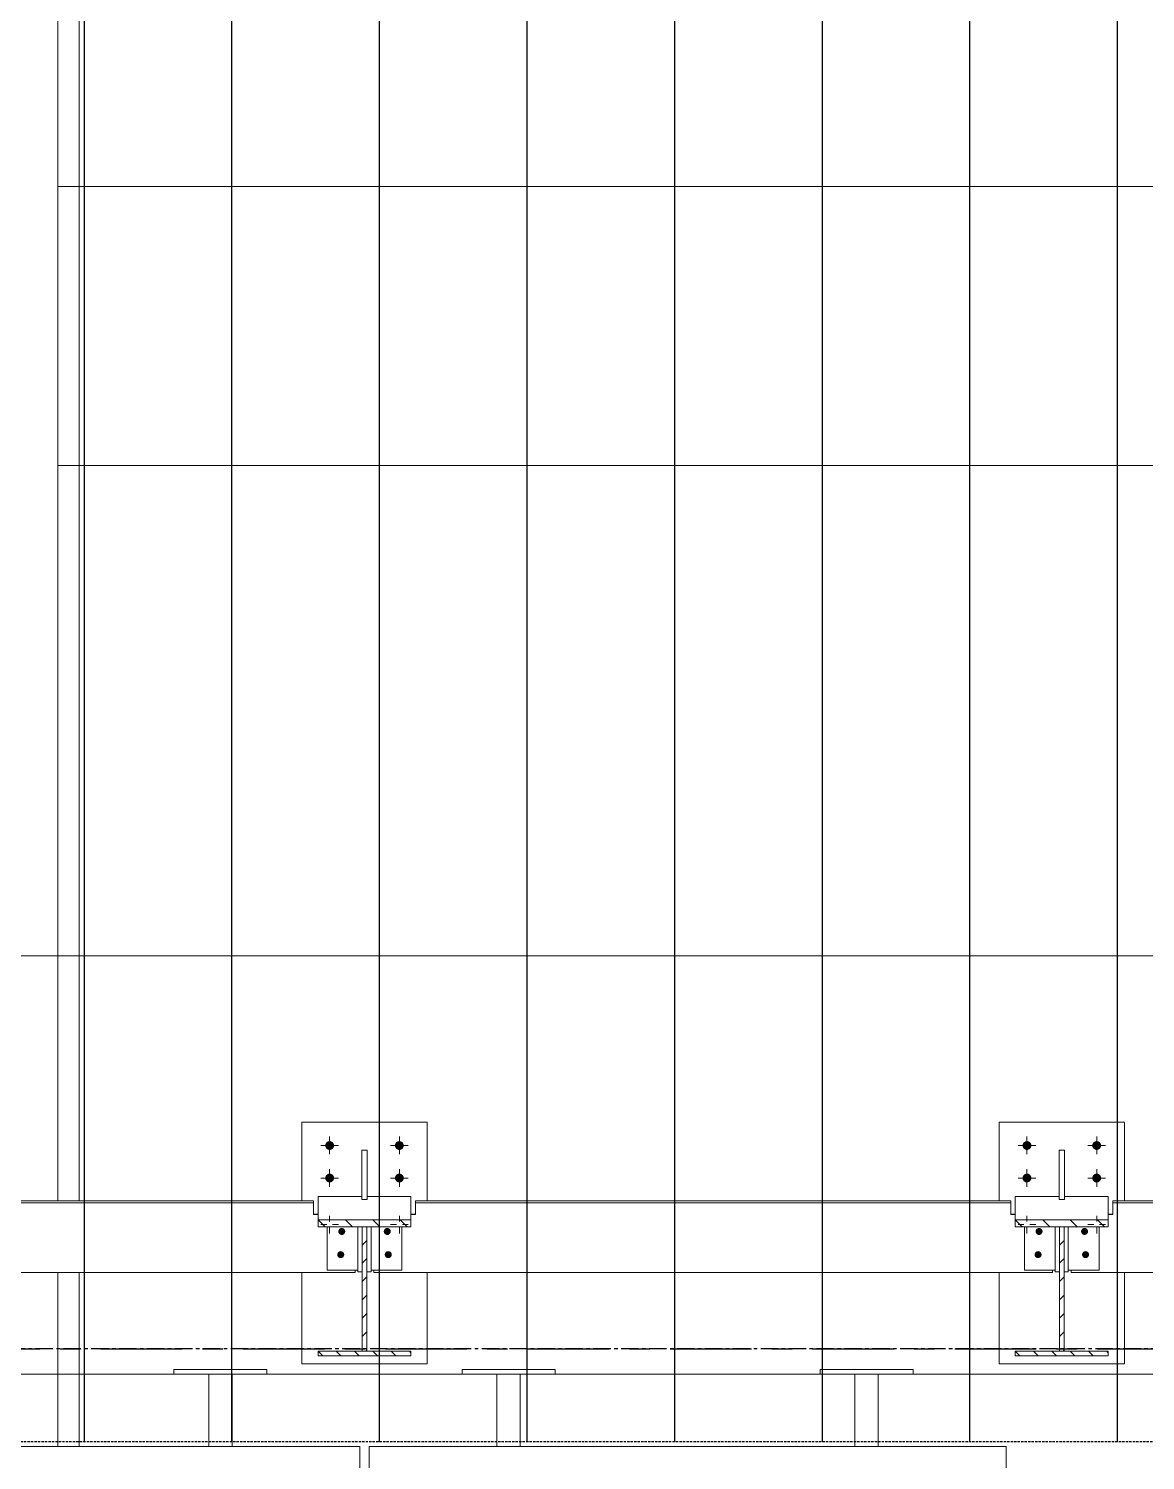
# Model space of a CAD drawing. Header units: millimetres. Extents: x -153298 to 620751, y -313239 to 250031.
# Drawn here: x 39885 to 42288, y 22086 to 25166 of the extents above; entities that cross this region are included whole.
import ezdxf

# ---------------------------------------------------------------- set-up
doc = ezdxf.new("R2010")
doc.units = ezdxf.units.MM
for name, pattern in [('CENTER', [2, 1.25, -0.25, 0.25, -0.25]), ('HIDDEN', [0.375, 0.25, -0.125]), ('TA_GL_000.70000', [1.925, 0.7, -0.175, 0.175, -0.175, 0.7]), ('XKITLINE00', [0])]:
    doc.linetypes.add(name, pattern=pattern)
for name, color, linetype in [('000 - 0_SYM_DWG_GRIDLINE_MAIN_COLOR_251', 251, 'Continuous'), ('000 - GRID', 251, 'CENTER'), ('HATCH', 7, 'Continuous')]:
    doc.layers.add(name, color=color, linetype=linetype)
doc.layers.add('Bolt', color=1, linetype='Continuous', lineweight=0)
doc.layers.add('Part', color=2, linetype='Continuous', lineweight=0)
doc.styles.add('TA', font='', dxfattribs={"height": 4.5})
doc.styles.get('TA').set_extended_font_data('Cordia New')

# ---------------------------------------------------------------- blocks, each defined once
blk = doc.blocks.new('*A180179')
at = {"layer": 'Part', "linetype": 'XKITLINE00', "lineweight": 0}
for p, q in [((387.378077, -21.078283), (387.257912, -20.958118)), ((387.850187, -21.078283), (387.730023, -20.958118)), ((388.322298, -21.078283), (388.202133, -20.958118)), ((388.794408, -21.078283), (388.674244, -20.958118))]:
    blk.add_line(p, q, dxfattribs=at)
blk = doc.blocks.new('*A181180')
at = {"layer": 'Part', "linetype": 'XKITLINE00', "lineweight": 0}
for p, q in [((387.337912, -23.297436), (387.257912, -23.217436)), ((387.652221, -23.297436), (387.572221, -23.217436)), ((387.96653, -23.297436), (387.88653, -23.217436)), ((388.280839, -23.297436), (388.200839, -23.217436)), ((388.595148, -23.297436), (388.515148, -23.217436)), ((388.857912, -23.245891), (388.829457, -23.217436))]:
    blk.add_line(p, q, dxfattribs=at)
blk = doc.blocks.new('*A182181')
at = {"layer": 'Part', "linetype": 'XKITLINE00', "lineweight": 0}
for p, q in [((388.017912, -21.392591), (388.097912, -21.312591)), ((388.017912, -21.7069), (388.097912, -21.6269)), ((388.017912, -22.021209), (388.097912, -21.941209)), ((388.017912, -22.335517), (388.097912, -22.255517)), ((388.017912, -22.649826), (388.097912, -22.569826)), ((388.017912, -22.964135), (388.097912, -22.884135)), ((388.07892, -23.217436), (388.097912, -23.198444))]:
    blk.add_line(p, q, dxfattribs=at)
blk = doc.blocks.new('*A183182')
at = {"layer": 'Part', "linetype": 'XKITLINE00', "lineweight": 0}
for p, q in [((375.378077, -21.078283), (375.257912, -20.958118)), ((375.850187, -21.078283), (375.730023, -20.958118)), ((376.322298, -21.078283), (376.202133, -20.958118)), ((376.794408, -21.078283), (376.674244, -20.958118))]:
    blk.add_line(p, q, dxfattribs=at)
blk = doc.blocks.new('*A184183')
at = {"layer": 'Part', "linetype": 'XKITLINE00', "lineweight": 0}
for p, q in [((375.337912, -23.297436), (375.257912, -23.217436)), ((375.652221, -23.297436), (375.572221, -23.217436)), ((375.96653, -23.297436), (375.88653, -23.217436)), ((376.280839, -23.297436), (376.200839, -23.217436)), ((376.595148, -23.297436), (376.515148, -23.217436)), ((376.857912, -23.245891), (376.829457, -23.217436))]:
    blk.add_line(p, q, dxfattribs=at)
blk = doc.blocks.new('*A185184')
at = {"layer": 'Part', "linetype": 'XKITLINE00', "lineweight": 0}
for p, q in [((376.017912, -21.392591), (376.097912, -21.312591)), ((376.017912, -21.7069), (376.097912, -21.6269)), ((376.017912, -22.021209), (376.097912, -21.941209)), ((376.017912, -22.335517), (376.097912, -22.255517)), ((376.017912, -22.649826), (376.097912, -22.569826)), ((376.017912, -22.964135), (376.097912, -22.884135)), ((376.07892, -23.217436), (376.097912, -23.198444))]:
    blk.add_line(p, q, dxfattribs=at)
blk = doc.blocks.new('*A13121272')
at = {"layer": 'Part', "linetype": 'XKITLINE00', "lineweight": 0}
for p, q in [((370.777888, -3.177455), (370.777888, -7.977455)), ((370.777888, -3.177455), (516.657888, -3.177455)), ((370.777888, -7.977455), (516.657888, -7.977455))]:
    blk.add_line(p, q, dxfattribs=at)
blk = doc.blocks.new('*A13131273')
at = {"layer": 'Part', "linetype": 'XKITLINE00', "lineweight": 0}
for p, q in [((301.057888, -16.417455), (516.657888, -16.417455)), ((365.377912, -23.617455), (373.377912, -23.617455)), ((373.777912, -23.617455), (378.337912, -23.617455)), ((378.737912, -23.617455), (384.497912, -23.617455)), ((384.897912, -23.617455), (516.657888, -23.617455))]:
    blk.add_line(p, q, dxfattribs=at)
blk = doc.blocks.new('*A13381298')
at = {"layer": 'Part', "linetype": 'XKITLINE00', "lineweight": 0}
for p, q in [((399.177912, -20.634477), (388.937912, -20.634477)), ((388.937912, -20.634477), (388.937912, -20.865605)), ((388.937912, -20.665879), (399.177912, -20.665879)), ((399.177912, -20.634477), (399.177912, -20.865605)), ((388.857912, -20.862883), (388.937912, -20.862883)), ((388.857912, -20.865605), (388.937912, -20.865605)), ((399.177912, -20.862883), (399.257912, -20.862883)), ((399.177912, -20.865605), (399.257912, -20.865605)), ((388.217883, -21.864234), (388.217883, -21.828163)), ((388.217883, -21.864234), (399.897912, -21.864234)), ((399.897912, -21.864234), (399.897912, -21.828163))]:
    blk.add_line(p, q, dxfattribs=at)
blk = doc.blocks.new('*A13431303')
at = {"layer": 'Part', "linetype": 'XKITLINE00', "lineweight": 0}
for p, q in [((371.147884, -20.634477), (371.147884, 11.982545)), ((371.147884, -24.857455), (371.147884, -21.864234))]:
    blk.add_line(p, q, dxfattribs=at)
blk = doc.blocks.new('*A13501309')
at = {"layer": 'Part', "linetype": 'XKITLINE00', "lineweight": 0}
for p, q in [((370.777888, -20.634477), (370.777888, 40.022545)), ((370.777888, -24.857455), (370.777888, -21.864234))]:
    blk.add_line(p, q, dxfattribs=at)
blk = doc.blocks.new('*A13691328')
at = {"layer": 'Part', "linetype": 'XKITLINE00', "lineweight": 0}
for p, q in [((375.177912, -20.634477), (366.129912, -20.634477)), ((366.129912, -20.634477), (366.129912, -20.865605)), ((366.129912, -20.665879), (375.177912, -20.665879)), ((375.177912, -20.634477), (375.177912, -20.865605)), ((366.049912, -20.862883), (366.129912, -20.862883)), ((366.049912, -20.865605), (366.129912, -20.865605)), ((375.177912, -20.862883), (375.257912, -20.862883)), ((375.177912, -20.865605), (375.257912, -20.865605)), ((365.409883, -21.864234), (365.409883, -21.828163)), ((365.409883, -21.864234), (375.897912, -21.864234)), ((375.897912, -21.864234), (375.897912, -21.828163))]:
    blk.add_line(p, q, dxfattribs=at)
blk = doc.blocks.new('*A13821341')
at = {"layer": 'Part', "linetype": 'XKITLINE00', "lineweight": 0}
for p, q in [((373.777912, -23.617455), (373.377912, -23.617455)), ((373.377912, -23.617455), (373.377912, -24.857455)), ((373.777912, -24.857455), (373.777912, -23.617455))]:
    blk.add_line(p, q, dxfattribs=at)
blk = doc.blocks.new('*A13831342')
at = {"layer": 'Part', "linetype": 'XKITLINE00', "lineweight": 0}
for p, q in [((372.777912, -23.617455), (372.777912, -23.537455)), ((372.777912, -23.537455), (374.377912, -23.537455)), ((372.777912, -23.617455), (373.377912, -23.617455)), ((373.777912, -23.617455), (374.377912, -23.617455)), ((374.377912, -23.617455), (374.377912, -23.537455))]:
    blk.add_line(p, q, dxfattribs=at)
blk = doc.blocks.new('*A13891348')
at = {"layer": 'Part', "linetype": 'XKITLINE00', "lineweight": 0}
for p, q in [((387.177912, -20.634477), (376.937912, -20.634477)), ((376.937912, -20.634477), (376.937912, -20.865605)), ((376.937912, -20.665879), (387.177912, -20.665879)), ((387.177912, -20.634477), (387.177912, -20.865605)), ((376.857912, -20.862883), (376.937912, -20.862883)), ((376.857912, -20.865605), (376.937912, -20.865605)), ((387.177912, -20.862883), (387.257912, -20.862883)), ((387.177912, -20.865605), (387.257912, -20.865605)), ((376.217883, -21.864234), (376.217883, -21.828163)), ((376.217883, -21.864234), (387.897912, -21.864234)), ((387.897912, -21.864234), (387.897912, -21.828163))]:
    blk.add_line(p, q, dxfattribs=at)
blk = doc.blocks.new('*A13901349')
at = {"layer": 'Bolt'}
for points in [[(387.382, -19.673), (387.383, -19.665), (387.385, -19.658), (387.388, -19.651), (387.391, -19.644), (387.395, -19.638), (387.399, -19.632), (387.404, -19.626), (387.41, -19.621), (387.416, -19.617), (387.422, -19.613), (387.429, -19.61), (387.436, -19.607), (387.443, -19.606), (387.45, -19.604), (387.458, -19.604), (387.465, -19.604), (387.473, -19.606), (387.48, -19.607), (387.487, -19.61), (387.494, -19.613), (387.5, -19.617), (387.506, -19.621), (387.512, -19.626), (387.517, -19.632), (387.521, -19.638), (387.525, -19.644), (387.528, -19.651), (387.531, -19.658), (387.532, -19.665), (387.534, -19.673), (387.534, -19.68), (387.534, -19.687), (387.532, -19.695), (387.531, -19.702), (387.528, -19.709), (387.525, -19.716), (387.521, -19.722), (387.517, -19.728), (387.512, -19.734), (387.506, -19.739), (387.5, -19.743), (387.494, -19.747), (387.487, -19.75), (387.48, -19.753), (387.473, -19.755), (387.465, -19.756), (387.458, -19.756), (387.45, -19.756), (387.443, -19.755), (387.436, -19.753), (387.429, -19.75), (387.422, -19.747), (387.416, -19.743), (387.41, -19.739), (387.404, -19.734), (387.399, -19.728), (387.395, -19.722), (387.391, -19.716), (387.388, -19.709), (387.385, -19.702), (387.383, -19.695), (387.382, -19.687), (387.382, -19.68)], [(388.582, -19.673), (388.583, -19.665), (388.585, -19.658), (388.588, -19.651), (388.591, -19.644), (388.595, -19.638), (388.599, -19.632), (388.604, -19.626), (388.61, -19.621), (388.616, -19.617), (388.622, -19.613), (388.629, -19.61), (388.636, -19.607), (388.643, -19.606), (388.65, -19.604), (388.658, -19.604), (388.665, -19.604), (388.673, -19.606), (388.68, -19.607), (388.687, -19.61), (388.694, -19.613), (388.7, -19.617), (388.706, -19.621), (388.712, -19.626), (388.717, -19.632), (388.721, -19.638), (388.725, -19.644), (388.728, -19.651), (388.731, -19.658), (388.732, -19.665), (388.734, -19.673), (388.734, -19.68), (388.734, -19.687), (388.732, -19.695), (388.731, -19.702), (388.728, -19.709), (388.725, -19.716), (388.721, -19.722), (388.717, -19.728), (388.712, -19.734), (388.706, -19.739), (388.7, -19.743), (388.694, -19.747), (388.687, -19.75), (388.68, -19.753), (388.673, -19.755), (388.665, -19.756), (388.658, -19.756), (388.65, -19.756), (388.643, -19.755), (388.636, -19.753), (388.629, -19.75), (388.622, -19.747), (388.616, -19.743), (388.61, -19.739), (388.604, -19.734), (388.599, -19.728), (388.595, -19.722), (388.591, -19.716), (388.588, -19.709), (388.585, -19.702), (388.583, -19.695), (388.582, -19.687), (388.582, -19.68)], [(387.382, -20.233), (387.383, -20.225), (387.385, -20.218), (387.388, -20.211), (387.391, -20.204), (387.395, -20.198), (387.399, -20.192), (387.404, -20.186), (387.41, -20.181), (387.416, -20.177), (387.422, -20.173), (387.429, -20.17), (387.436, -20.167), (387.443, -20.166), (387.45, -20.164), (387.458, -20.164), (387.465, -20.164), (387.473, -20.166), (387.48, -20.167), (387.487, -20.17), (387.494, -20.173), (387.5, -20.177), (387.506, -20.181), (387.512, -20.186), (387.517, -20.192), (387.521, -20.198), (387.525, -20.204), (387.528, -20.211), (387.531, -20.218), (387.532, -20.225), (387.534, -20.233), (387.534, -20.24), (387.534, -20.247), (387.532, -20.255), (387.531, -20.262), (387.528, -20.269), (387.525, -20.276), (387.521, -20.282), (387.517, -20.288), (387.512, -20.294), (387.506, -20.299), (387.5, -20.303), (387.494, -20.307), (387.487, -20.31), (387.48, -20.313), (387.473, -20.315), (387.465, -20.316), (387.458, -20.316), (387.45, -20.316), (387.443, -20.315), (387.436, -20.313), (387.429, -20.31), (387.422, -20.307), (387.416, -20.303), (387.41, -20.299), (387.404, -20.294), (387.399, -20.288), (387.395, -20.282), (387.391, -20.276), (387.388, -20.269), (387.385, -20.262), (387.383, -20.255), (387.382, -20.247), (387.382, -20.24)], [(388.582, -20.233), (388.583, -20.225), (388.585, -20.218), (388.588, -20.211), (388.591, -20.204), (388.595, -20.198), (388.599, -20.192), (388.604, -20.186), (388.61, -20.181), (388.616, -20.177), (388.622, -20.173), (388.629, -20.17), (388.636, -20.167), (388.643, -20.166), (388.65, -20.164), (388.658, -20.164), (388.665, -20.164), (388.673, -20.166), (388.68, -20.167), (388.687, -20.17), (388.694, -20.173), (388.7, -20.177), (388.706, -20.181), (388.712, -20.186), (388.717, -20.192), (388.721, -20.198), (388.725, -20.204), (388.728, -20.211), (388.731, -20.218), (388.732, -20.225), (388.734, -20.233), (388.734, -20.24), (388.734, -20.247), (388.732, -20.255), (388.731, -20.262), (388.728, -20.269), (388.725, -20.276), (388.721, -20.282), (388.717, -20.288), (388.712, -20.294), (388.706, -20.299), (388.7, -20.303), (388.694, -20.307), (388.687, -20.31), (388.68, -20.313), (388.673, -20.315), (388.665, -20.316), (388.658, -20.316), (388.65, -20.316), (388.643, -20.315), (388.636, -20.313), (388.629, -20.31), (388.622, -20.307), (388.616, -20.303), (388.61, -20.299), (388.604, -20.294), (388.599, -20.288), (388.595, -20.282), (388.591, -20.276), (388.588, -20.269), (388.585, -20.262), (388.583, -20.255), (388.582, -20.247), (388.582, -20.24)]]:
    blk.add_hatch(color=256, dxfattribs=at).paths.add_polyline_path(points, flags=17)
at = {"layer": 'Bolt', "linetype": 'XKITLINE00', "lineweight": 0}
for p, q in [((387.306, -19.68), (387.61, -19.68)), ((387.458, -19.832), (387.458, -19.528)), ((388.506, -19.68), (388.81, -19.68)), ((388.658, -19.832), (388.658, -19.528)), ((387.458, -20.392), (387.458, -20.088)), ((388.658, -20.392), (388.658, -20.088)), ((387.306, -20.24), (387.61, -20.24)), ((388.506, -20.24), (388.81, -20.24)), ((387.458, -20.888), (387.458, -20.989)), ((388.658, -20.888), (388.658, -20.989)), ((387.306, -21.04), (387.407, -21.04)), ((387.458, -21.192), (387.458, -21.091)), ((387.61, -21.04), (387.509, -21.04)), ((388.506, -21.04), (388.607, -21.04)), ((388.658, -21.192), (388.658, -21.091)), ((388.81, -21.04), (388.709, -21.04))]:
    blk.add_line(p, q, dxfattribs=at)
blk = doc.blocks.new('*A13911350')
at = {"layer": 'Bolt'}
for points in [[(387.672, -21.1), (387.678, -21.1), (387.683, -21.102), (387.689, -21.104), (387.694, -21.106), (387.699, -21.109), (387.704, -21.113), (387.708, -21.117), (387.712, -21.121), (387.716, -21.126), (387.719, -21.131), (387.721, -21.136), (387.723, -21.142), (387.725, -21.147), (387.726, -21.153), (387.726, -21.159), (387.726, -21.165), (387.725, -21.171), (387.723, -21.177), (387.721, -21.182), (387.719, -21.187), (387.716, -21.192), (387.712, -21.197), (387.708, -21.202), (387.704, -21.205), (387.699, -21.209), (387.694, -21.212), (387.689, -21.215), (387.683, -21.216), (387.678, -21.218), (387.672, -21.219), (387.666, -21.219), (387.66, -21.219), (387.654, -21.218), (387.649, -21.216), (387.643, -21.215), (387.638, -21.212), (387.633, -21.209), (387.628, -21.205), (387.624, -21.202), (387.62, -21.197), (387.616, -21.192), (387.613, -21.187), (387.611, -21.182), (387.609, -21.177), (387.607, -21.171), (387.606, -21.165), (387.606, -21.159), (387.606, -21.153), (387.607, -21.147), (387.609, -21.142), (387.611, -21.136), (387.613, -21.131), (387.616, -21.126), (387.62, -21.121), (387.624, -21.117), (387.628, -21.113), (387.633, -21.109), (387.638, -21.106), (387.643, -21.104), (387.649, -21.102), (387.654, -21.1), (387.66, -21.1), (387.666, -21.099)], [(387.655, -21.499), (387.661, -21.5), (387.667, -21.501), (387.672, -21.503), (387.678, -21.505), (387.683, -21.508), (387.687, -21.512), (387.692, -21.516), (387.696, -21.52), (387.699, -21.525), (387.702, -21.53), (387.705, -21.535), (387.707, -21.541), (387.708, -21.547), (387.709, -21.552), (387.709, -21.558), (387.709, -21.564), (387.708, -21.57), (387.707, -21.576), (387.705, -21.581), (387.702, -21.587), (387.699, -21.592), (387.696, -21.596), (387.692, -21.601), (387.687, -21.605), (387.683, -21.608), (387.678, -21.611), (387.672, -21.614), (387.667, -21.616), (387.661, -21.617), (387.655, -21.618), (387.649, -21.618), (387.644, -21.618), (387.638, -21.617), (387.632, -21.616), (387.626, -21.614), (387.621, -21.611), (387.616, -21.608), (387.611, -21.605), (387.607, -21.601), (387.603, -21.596), (387.6, -21.592), (387.596, -21.587), (387.594, -21.581), (387.592, -21.576), (387.591, -21.57), (387.59, -21.564), (387.589, -21.558), (387.59, -21.552), (387.591, -21.547), (387.592, -21.541), (387.594, -21.535), (387.596, -21.53), (387.6, -21.525), (387.603, -21.52), (387.607, -21.516), (387.611, -21.512), (387.616, -21.508), (387.621, -21.505), (387.626, -21.503), (387.632, -21.501), (387.638, -21.5), (387.644, -21.499), (387.649, -21.498)]]:
    blk.add_hatch(color=256, dxfattribs=at).paths.add_polyline_path(points, flags=17)
at = {"layer": 'Bolt', "linetype": 'XKITLINE00', "lineweight": 0}
for p, q in [((387.666, -21.157), (387.666, -21.116)), ((387.649, -21.556), (387.649, -21.515))]:
    blk.add_line(p, q, dxfattribs=at)
blk = doc.blocks.new('*A13921351')
at = {"layer": 'Bolt'}
for points in [[(388.456, -21.1), (388.462, -21.1), (388.467, -21.102), (388.473, -21.104), (388.478, -21.106), (388.483, -21.109), (388.488, -21.113), (388.492, -21.117), (388.496, -21.121), (388.5, -21.126), (388.503, -21.131), (388.505, -21.136), (388.507, -21.142), (388.509, -21.147), (388.51, -21.153), (388.51, -21.159), (388.51, -21.165), (388.509, -21.171), (388.507, -21.177), (388.505, -21.182), (388.503, -21.187), (388.5, -21.192), (388.496, -21.197), (388.492, -21.202), (388.488, -21.205), (388.483, -21.209), (388.478, -21.212), (388.473, -21.215), (388.467, -21.217), (388.462, -21.218), (388.456, -21.219), (388.45, -21.219), (388.444, -21.219), (388.438, -21.218), (388.432, -21.217), (388.427, -21.215), (388.422, -21.212), (388.417, -21.209), (388.412, -21.205), (388.407, -21.202), (388.403, -21.197), (388.4, -21.192), (388.397, -21.187), (388.394, -21.182), (388.392, -21.177), (388.391, -21.171), (388.39, -21.165), (388.39, -21.159), (388.39, -21.153), (388.391, -21.147), (388.392, -21.142), (388.394, -21.136), (388.397, -21.131), (388.4, -21.126), (388.403, -21.121), (388.407, -21.117), (388.412, -21.113), (388.417, -21.109), (388.422, -21.106), (388.427, -21.104), (388.432, -21.102), (388.438, -21.1), (388.444, -21.1), (388.45, -21.099)], [(388.472, -21.499), (388.478, -21.5), (388.484, -21.501), (388.489, -21.503), (388.495, -21.505), (388.5, -21.508), (388.504, -21.512), (388.509, -21.516), (388.513, -21.52), (388.516, -21.525), (388.519, -21.53), (388.522, -21.535), (388.524, -21.541), (388.525, -21.547), (388.526, -21.552), (388.526, -21.558), (388.526, -21.564), (388.525, -21.57), (388.524, -21.576), (388.522, -21.581), (388.519, -21.587), (388.516, -21.592), (388.513, -21.596), (388.509, -21.601), (388.504, -21.605), (388.5, -21.608), (388.495, -21.611), (388.489, -21.614), (388.484, -21.616), (388.478, -21.617), (388.472, -21.618), (388.466, -21.618), (388.461, -21.618), (388.455, -21.617), (388.449, -21.616), (388.443, -21.614), (388.438, -21.611), (388.433, -21.608), (388.428, -21.605), (388.424, -21.601), (388.42, -21.596), (388.417, -21.592), (388.413, -21.587), (388.411, -21.581), (388.409, -21.576), (388.408, -21.57), (388.407, -21.564), (388.406, -21.558), (388.407, -21.552), (388.408, -21.547), (388.409, -21.541), (388.411, -21.535), (388.413, -21.53), (388.417, -21.525), (388.42, -21.52), (388.424, -21.516), (388.428, -21.512), (388.433, -21.508), (388.438, -21.505), (388.443, -21.503), (388.449, -21.501), (388.455, -21.5), (388.461, -21.499), (388.466, -21.498)]]:
    blk.add_hatch(color=256, dxfattribs=at).paths.add_polyline_path(points, flags=17)
at = {"layer": 'Bolt', "linetype": 'XKITLINE00', "lineweight": 0}
for p, q in [((388.45, -21.162), (388.45, -21.143)), ((388.466, -21.562), (388.466, -21.542))]:
    blk.add_line(p, q, dxfattribs=at)
blk = doc.blocks.new('*A13931352')
at = {"layer": 'Part', "linetype": 'XKITLINE00', "lineweight": 0}
for p, q in [((387.417902, -21.078283), (387.417902, -21.828163)), ((387.945902, -21.078283), (387.945902, -21.855796)), ((387.417902, -21.828163), (387.945902, -21.828163)), ((387.945902, -21.855796), (388.017902, -21.855796))]:
    blk.add_line(p, q, dxfattribs=at)
blk = doc.blocks.new('*A13941353')
at = {"layer": 'Part', "linetype": 'XKITLINE00', "lineweight": 0}
for p, q in [((388.169912, -21.855796), (388.169912, -21.078283)), ((388.697912, -21.828163), (388.697912, -21.078283)), ((388.097912, -21.855796), (388.169912, -21.855796)), ((388.169912, -21.828163), (388.697912, -21.828163))]:
    blk.add_line(p, q, dxfattribs=at)
blk = doc.blocks.new('*A13951354')
at = {"layer": 'Part', "linetype": 'XKITLINE00', "lineweight": 0}
for p, q in [((388.105912, -19.760081), (388.009912, -19.760081)), ((388.009912, -20.611492), (388.009912, -19.760081)), ((388.105912, -20.611492), (388.105912, -19.760081)), ((388.105912, -20.611492), (388.009912, -20.611492))]:
    blk.add_line(p, q, dxfattribs=at)
blk = doc.blocks.new('*A13961355')
at = {"layer": 'Part', "linetype": 'XKITLINE00', "lineweight": 0}
for p, q in [((386.97788, -19.280042), (389.13788, -19.280042)), ((386.97788, -20.634477), (386.97788, -19.280042)), ((389.13788, -20.634477), (389.13788, -19.280042)), ((386.97788, -23.440042), (386.97788, -21.864234)), ((389.13788, -23.440042), (389.13788, -21.864234)), ((386.97788, -23.440042), (389.13788, -23.440042))]:
    blk.add_line(p, q, dxfattribs=at)
blk = doc.blocks.new('*A13971356')
at = {"layer": 'Part', "linetype": 'XKITLINE00', "lineweight": 0}
for p, q in [((376.105912, -19.760081), (376.009912, -19.760081)), ((376.009912, -20.611492), (376.009912, -19.760081)), ((376.105912, -20.611492), (376.105912, -19.760081)), ((376.105912, -20.611492), (376.009912, -20.611492))]:
    blk.add_line(p, q, dxfattribs=at)
blk = doc.blocks.new('*A13981357')
at = {"layer": 'Part', "linetype": 'XKITLINE00', "lineweight": 0}
for p, q in [((375.417902, -21.078283), (375.417902, -21.828163)), ((375.945902, -21.078283), (375.945902, -21.855796)), ((375.417902, -21.828163), (375.945902, -21.828163)), ((375.945902, -21.855796), (376.017902, -21.855796))]:
    blk.add_line(p, q, dxfattribs=at)
blk = doc.blocks.new('*A13991358')
at = {"layer": 'Part', "linetype": 'XKITLINE00', "lineweight": 0}
for p, q in [((376.169912, -21.855796), (376.169912, -21.078283)), ((376.697912, -21.828163), (376.697912, -21.078283)), ((376.097912, -21.855796), (376.169912, -21.855796)), ((376.169912, -21.828163), (376.697912, -21.828163))]:
    blk.add_line(p, q, dxfattribs=at)
blk = doc.blocks.new('*A14001359')
at = {"layer": 'Part', "linetype": 'XKITLINE00', "lineweight": 0}
for p, q in [((374.97788, -19.280042), (377.13788, -19.280042)), ((374.97788, -20.634477), (374.97788, -19.280042)), ((377.13788, -20.634477), (377.13788, -19.280042)), ((374.97788, -23.440042), (374.97788, -21.864234)), ((377.13788, -23.440042), (377.13788, -21.864234)), ((374.97788, -23.440042), (377.13788, -23.440042))]:
    blk.add_line(p, q, dxfattribs=at)
blk = doc.blocks.new('*A14011360')
at = {"layer": 'Bolt'}
for points in [[(376.456, -21.1), (376.462, -21.1), (376.467, -21.102), (376.473, -21.104), (376.478, -21.106), (376.483, -21.109), (376.488, -21.113), (376.492, -21.117), (376.496, -21.121), (376.5, -21.126), (376.503, -21.131), (376.505, -21.136), (376.507, -21.142), (376.509, -21.147), (376.51, -21.153), (376.51, -21.159), (376.51, -21.165), (376.509, -21.171), (376.507, -21.177), (376.505, -21.182), (376.503, -21.187), (376.5, -21.192), (376.496, -21.197), (376.492, -21.202), (376.488, -21.205), (376.483, -21.209), (376.478, -21.212), (376.473, -21.215), (376.467, -21.217), (376.462, -21.218), (376.456, -21.219), (376.45, -21.219), (376.444, -21.219), (376.438, -21.218), (376.432, -21.217), (376.427, -21.215), (376.422, -21.212), (376.417, -21.209), (376.412, -21.205), (376.407, -21.202), (376.403, -21.197), (376.4, -21.192), (376.397, -21.187), (376.394, -21.182), (376.392, -21.177), (376.391, -21.171), (376.39, -21.165), (376.39, -21.159), (376.39, -21.153), (376.391, -21.147), (376.392, -21.142), (376.394, -21.136), (376.397, -21.131), (376.4, -21.126), (376.403, -21.121), (376.407, -21.117), (376.412, -21.113), (376.417, -21.109), (376.422, -21.106), (376.427, -21.104), (376.432, -21.102), (376.438, -21.1), (376.444, -21.1), (376.45, -21.099)], [(376.472, -21.499), (376.478, -21.5), (376.484, -21.501), (376.489, -21.503), (376.495, -21.505), (376.5, -21.508), (376.504, -21.512), (376.509, -21.516), (376.513, -21.52), (376.516, -21.525), (376.519, -21.53), (376.522, -21.535), (376.524, -21.541), (376.525, -21.547), (376.526, -21.552), (376.526, -21.558), (376.526, -21.564), (376.525, -21.57), (376.524, -21.576), (376.522, -21.581), (376.519, -21.587), (376.516, -21.592), (376.513, -21.596), (376.509, -21.601), (376.504, -21.605), (376.5, -21.608), (376.495, -21.611), (376.489, -21.614), (376.484, -21.616), (376.478, -21.617), (376.472, -21.618), (376.466, -21.618), (376.461, -21.618), (376.455, -21.617), (376.449, -21.616), (376.443, -21.614), (376.438, -21.611), (376.433, -21.608), (376.428, -21.605), (376.424, -21.601), (376.42, -21.596), (376.417, -21.592), (376.413, -21.587), (376.411, -21.581), (376.409, -21.576), (376.408, -21.57), (376.407, -21.564), (376.406, -21.558), (376.407, -21.552), (376.408, -21.547), (376.409, -21.541), (376.411, -21.535), (376.413, -21.53), (376.417, -21.525), (376.42, -21.52), (376.424, -21.516), (376.428, -21.512), (376.433, -21.508), (376.438, -21.505), (376.443, -21.503), (376.449, -21.501), (376.455, -21.5), (376.461, -21.499), (376.466, -21.498)]]:
    blk.add_hatch(color=256, dxfattribs=at).paths.add_polyline_path(points, flags=17)
at = {"layer": 'Bolt', "linetype": 'XKITLINE00', "lineweight": 0}
for p, q in [((376.45, -21.162), (376.45, -21.143)), ((376.466, -21.562), (376.466, -21.542))]:
    blk.add_line(p, q, dxfattribs=at)
blk = doc.blocks.new('*A14021361')
at = {"layer": 'Bolt'}
for points in [[(387.672, -21.1), (387.678, -21.1), (387.683, -21.102), (387.689, -21.104), (387.694, -21.106), (387.699, -21.109), (387.704, -21.113), (387.708, -21.117), (387.712, -21.121), (387.716, -21.126), (387.719, -21.131), (387.721, -21.136), (387.723, -21.142), (387.725, -21.147), (387.726, -21.153), (387.726, -21.159), (387.726, -21.165), (387.725, -21.171), (387.723, -21.177), (387.721, -21.182), (387.719, -21.187), (387.716, -21.192), (387.712, -21.197), (387.708, -21.202), (387.704, -21.205), (387.699, -21.209), (387.694, -21.212), (387.689, -21.215), (387.683, -21.217), (387.678, -21.218), (387.672, -21.219), (387.666, -21.219), (387.66, -21.219), (387.654, -21.218), (387.649, -21.217), (387.643, -21.215), (387.638, -21.212), (387.633, -21.209), (387.628, -21.205), (387.624, -21.202), (387.62, -21.197), (387.616, -21.192), (387.613, -21.187), (387.611, -21.182), (387.609, -21.177), (387.607, -21.171), (387.606, -21.165), (387.606, -21.159), (387.606, -21.153), (387.607, -21.147), (387.609, -21.142), (387.611, -21.136), (387.613, -21.131), (387.616, -21.126), (387.62, -21.121), (387.624, -21.117), (387.628, -21.113), (387.633, -21.109), (387.638, -21.106), (387.643, -21.104), (387.649, -21.102), (387.654, -21.1), (387.66, -21.1), (387.666, -21.099)], [(387.655, -21.499), (387.661, -21.5), (387.667, -21.501), (387.672, -21.503), (387.678, -21.505), (387.683, -21.508), (387.687, -21.512), (387.692, -21.516), (387.696, -21.52), (387.699, -21.525), (387.702, -21.53), (387.705, -21.535), (387.707, -21.541), (387.708, -21.547), (387.709, -21.552), (387.709, -21.558), (387.709, -21.564), (387.708, -21.57), (387.707, -21.576), (387.705, -21.581), (387.702, -21.587), (387.699, -21.592), (387.696, -21.596), (387.692, -21.601), (387.687, -21.605), (387.683, -21.608), (387.678, -21.611), (387.672, -21.614), (387.667, -21.616), (387.661, -21.617), (387.655, -21.618), (387.649, -21.618), (387.644, -21.618), (387.638, -21.617), (387.632, -21.616), (387.626, -21.614), (387.621, -21.611), (387.616, -21.608), (387.611, -21.605), (387.607, -21.601), (387.603, -21.596), (387.6, -21.592), (387.596, -21.587), (387.594, -21.581), (387.592, -21.576), (387.591, -21.57), (387.59, -21.564), (387.589, -21.558), (387.59, -21.552), (387.591, -21.547), (387.592, -21.541), (387.594, -21.535), (387.596, -21.53), (387.6, -21.525), (387.603, -21.52), (387.607, -21.516), (387.611, -21.512), (387.616, -21.508), (387.621, -21.505), (387.626, -21.503), (387.632, -21.501), (387.638, -21.5), (387.644, -21.499), (387.649, -21.498)]]:
    blk.add_hatch(color=256, dxfattribs=at).paths.add_polyline_path(points, flags=17)
at = {"layer": 'Bolt', "linetype": 'XKITLINE00', "lineweight": 0}
for p, q in [((387.666, -21.162), (387.666, -21.143)), ((387.649, -21.562), (387.649, -21.542))]:
    blk.add_line(p, q, dxfattribs=at)
blk = doc.blocks.new('*A14031362')
at = {"layer": 'Bolt'}
for points in [[(375.382, -19.673), (375.383, -19.665), (375.385, -19.658), (375.388, -19.651), (375.391, -19.644), (375.395, -19.638), (375.399, -19.632), (375.404, -19.626), (375.41, -19.621), (375.416, -19.617), (375.422, -19.613), (375.429, -19.61), (375.436, -19.607), (375.443, -19.606), (375.45, -19.604), (375.458, -19.604), (375.465, -19.604), (375.473, -19.606), (375.48, -19.607), (375.487, -19.61), (375.494, -19.613), (375.5, -19.617), (375.506, -19.621), (375.512, -19.626), (375.517, -19.632), (375.521, -19.638), (375.525, -19.644), (375.528, -19.651), (375.531, -19.658), (375.532, -19.665), (375.534, -19.673), (375.534, -19.68), (375.534, -19.687), (375.532, -19.695), (375.531, -19.702), (375.528, -19.709), (375.525, -19.716), (375.521, -19.722), (375.517, -19.728), (375.512, -19.734), (375.506, -19.739), (375.5, -19.743), (375.494, -19.747), (375.487, -19.75), (375.48, -19.753), (375.473, -19.755), (375.465, -19.756), (375.458, -19.756), (375.45, -19.756), (375.443, -19.755), (375.436, -19.753), (375.429, -19.75), (375.422, -19.747), (375.416, -19.743), (375.41, -19.739), (375.404, -19.734), (375.399, -19.728), (375.395, -19.722), (375.391, -19.716), (375.388, -19.709), (375.385, -19.702), (375.383, -19.695), (375.382, -19.687), (375.382, -19.68)], [(376.582, -19.673), (376.583, -19.665), (376.585, -19.658), (376.588, -19.651), (376.591, -19.644), (376.595, -19.638), (376.599, -19.632), (376.604, -19.626), (376.61, -19.621), (376.616, -19.617), (376.622, -19.613), (376.629, -19.61), (376.636, -19.607), (376.643, -19.606), (376.65, -19.604), (376.658, -19.604), (376.665, -19.604), (376.673, -19.606), (376.68, -19.607), (376.687, -19.61), (376.694, -19.613), (376.7, -19.617), (376.706, -19.621), (376.712, -19.626), (376.717, -19.632), (376.721, -19.638), (376.725, -19.644), (376.728, -19.651), (376.731, -19.658), (376.732, -19.665), (376.734, -19.673), (376.734, -19.68), (376.734, -19.687), (376.732, -19.695), (376.731, -19.702), (376.728, -19.709), (376.725, -19.716), (376.721, -19.722), (376.717, -19.728), (376.712, -19.734), (376.706, -19.739), (376.7, -19.743), (376.694, -19.747), (376.687, -19.75), (376.68, -19.753), (376.673, -19.755), (376.665, -19.756), (376.658, -19.756), (376.65, -19.756), (376.643, -19.755), (376.636, -19.753), (376.629, -19.75), (376.622, -19.747), (376.616, -19.743), (376.61, -19.739), (376.604, -19.734), (376.599, -19.728), (376.595, -19.722), (376.591, -19.716), (376.588, -19.709), (376.585, -19.702), (376.583, -19.695), (376.582, -19.687), (376.582, -19.68)], [(375.382, -20.233), (375.383, -20.225), (375.385, -20.218), (375.388, -20.211), (375.391, -20.204), (375.395, -20.198), (375.399, -20.192), (375.404, -20.186), (375.41, -20.181), (375.416, -20.177), (375.422, -20.173), (375.429, -20.17), (375.436, -20.167), (375.443, -20.166), (375.45, -20.164), (375.458, -20.164), (375.465, -20.164), (375.473, -20.166), (375.48, -20.167), (375.487, -20.17), (375.494, -20.173), (375.5, -20.177), (375.506, -20.181), (375.512, -20.186), (375.517, -20.192), (375.521, -20.198), (375.525, -20.204), (375.528, -20.211), (375.531, -20.218), (375.532, -20.225), (375.534, -20.233), (375.534, -20.24), (375.534, -20.247), (375.532, -20.255), (375.531, -20.262), (375.528, -20.269), (375.525, -20.276), (375.521, -20.282), (375.517, -20.288), (375.512, -20.294), (375.506, -20.299), (375.5, -20.303), (375.494, -20.307), (375.487, -20.31), (375.48, -20.313), (375.473, -20.315), (375.465, -20.316), (375.458, -20.316), (375.45, -20.316), (375.443, -20.315), (375.436, -20.313), (375.429, -20.31), (375.422, -20.307), (375.416, -20.303), (375.41, -20.299), (375.404, -20.294), (375.399, -20.288), (375.395, -20.282), (375.391, -20.276), (375.388, -20.269), (375.385, -20.262), (375.383, -20.255), (375.382, -20.247), (375.382, -20.24)], [(376.582, -20.233), (376.583, -20.225), (376.585, -20.218), (376.588, -20.211), (376.591, -20.204), (376.595, -20.198), (376.599, -20.192), (376.604, -20.186), (376.61, -20.181), (376.616, -20.177), (376.622, -20.173), (376.629, -20.17), (376.636, -20.167), (376.643, -20.166), (376.65, -20.164), (376.658, -20.164), (376.665, -20.164), (376.673, -20.166), (376.68, -20.167), (376.687, -20.17), (376.694, -20.173), (376.7, -20.177), (376.706, -20.181), (376.712, -20.186), (376.717, -20.192), (376.721, -20.198), (376.725, -20.204), (376.728, -20.211), (376.731, -20.218), (376.732, -20.225), (376.734, -20.233), (376.734, -20.24), (376.734, -20.247), (376.732, -20.255), (376.731, -20.262), (376.728, -20.269), (376.725, -20.276), (376.721, -20.282), (376.717, -20.288), (376.712, -20.294), (376.706, -20.299), (376.7, -20.303), (376.694, -20.307), (376.687, -20.31), (376.68, -20.313), (376.673, -20.315), (376.665, -20.316), (376.658, -20.316), (376.65, -20.316), (376.643, -20.315), (376.636, -20.313), (376.629, -20.31), (376.622, -20.307), (376.616, -20.303), (376.61, -20.299), (376.604, -20.294), (376.599, -20.288), (376.595, -20.282), (376.591, -20.276), (376.588, -20.269), (376.585, -20.262), (376.583, -20.255), (376.582, -20.247), (376.582, -20.24)]]:
    blk.add_hatch(color=256, dxfattribs=at).paths.add_polyline_path(points, flags=17)
at = {"layer": 'Bolt', "linetype": 'XKITLINE00', "lineweight": 0}
for p, q in [((375.306, -19.68), (375.61, -19.68)), ((375.458, -19.832), (375.458, -19.528)), ((376.506, -19.68), (376.81, -19.68)), ((376.658, -19.832), (376.658, -19.528)), ((375.458, -20.392), (375.458, -20.088)), ((376.658, -20.392), (376.658, -20.088)), ((375.306, -20.24), (375.61, -20.24)), ((376.506, -20.24), (376.81, -20.24)), ((375.458, -20.888), (375.458, -20.989)), ((376.658, -20.888), (376.658, -20.989)), ((375.306, -21.04), (375.407, -21.04)), ((375.458, -21.192), (375.458, -21.091)), ((375.61, -21.04), (375.509, -21.04)), ((376.506, -21.04), (376.607, -21.04)), ((376.658, -21.192), (376.658, -21.091)), ((376.81, -21.04), (376.709, -21.04))]:
    blk.add_line(p, q, dxfattribs=at)
blk = doc.blocks.new('*A14041363')
at = {"layer": 'Part', "linetype": 'XKITLINE00', "lineweight": 0}
for p, q in [((377.737912, -23.617455), (377.737912, -23.537455)), ((377.737912, -23.537455), (379.337912, -23.537455)), ((377.737912, -23.617455), (378.337912, -23.617455)), ((378.737912, -23.617455), (379.337912, -23.617455)), ((379.337912, -23.617455), (379.337912, -23.537455))]:
    blk.add_line(p, q, dxfattribs=at)
blk = doc.blocks.new('*A14051364')
at = {"layer": 'Part', "linetype": 'XKITLINE00', "lineweight": 0}
for p, q in [((383.897912, -23.617455), (383.897912, -23.537455)), ((383.897912, -23.537455), (385.497912, -23.537455)), ((383.897912, -23.617455), (384.497912, -23.617455)), ((384.897912, -23.617455), (385.497912, -23.617455)), ((385.497912, -23.617455), (385.497912, -23.537455))]:
    blk.add_line(p, q, dxfattribs=at)
blk = doc.blocks.new('*A14061365')
at = {"layer": 'Part', "linetype": 'XKITLINE00', "lineweight": 0}
for p, q in [((378.737912, -23.617455), (378.337912, -23.617455)), ((378.337912, -23.617455), (378.337912, -24.857455)), ((378.737912, -24.857455), (378.737912, -23.617455))]:
    blk.add_line(p, q, dxfattribs=at)
blk = doc.blocks.new('*A14071366')
at = {"layer": 'Part', "linetype": 'XKITLINE00', "lineweight": 0}
for p, q in [((384.897912, -23.617455), (384.497912, -23.617455)), ((384.497912, -23.617455), (384.497912, -24.857455)), ((384.897912, -24.857455), (384.897912, -23.617455))]:
    blk.add_line(p, q, dxfattribs=at)
blk = doc.blocks.new('*A14081367')
at = {"layer": 'Bolt'}
for points in [[(375.672, -21.1), (375.678, -21.1), (375.683, -21.102), (375.689, -21.104), (375.694, -21.106), (375.699, -21.109), (375.704, -21.113), (375.708, -21.117), (375.712, -21.121), (375.716, -21.126), (375.719, -21.131), (375.721, -21.136), (375.723, -21.142), (375.725, -21.147), (375.726, -21.153), (375.726, -21.159), (375.726, -21.165), (375.725, -21.171), (375.723, -21.177), (375.721, -21.182), (375.719, -21.187), (375.716, -21.192), (375.712, -21.197), (375.708, -21.202), (375.704, -21.205), (375.699, -21.209), (375.694, -21.212), (375.689, -21.215), (375.683, -21.217), (375.678, -21.218), (375.672, -21.219), (375.666, -21.219), (375.66, -21.219), (375.654, -21.218), (375.649, -21.217), (375.643, -21.215), (375.638, -21.212), (375.633, -21.209), (375.628, -21.205), (375.624, -21.202), (375.62, -21.197), (375.616, -21.192), (375.613, -21.187), (375.611, -21.182), (375.609, -21.177), (375.607, -21.171), (375.606, -21.165), (375.606, -21.159), (375.606, -21.153), (375.607, -21.147), (375.609, -21.142), (375.611, -21.136), (375.613, -21.131), (375.616, -21.126), (375.62, -21.121), (375.624, -21.117), (375.628, -21.113), (375.633, -21.109), (375.638, -21.106), (375.643, -21.104), (375.649, -21.102), (375.654, -21.1), (375.66, -21.1), (375.666, -21.099)], [(375.655, -21.499), (375.661, -21.5), (375.667, -21.501), (375.672, -21.503), (375.678, -21.505), (375.683, -21.508), (375.687, -21.512), (375.692, -21.516), (375.696, -21.52), (375.699, -21.525), (375.702, -21.53), (375.705, -21.535), (375.707, -21.541), (375.708, -21.547), (375.709, -21.552), (375.709, -21.558), (375.709, -21.564), (375.708, -21.57), (375.707, -21.576), (375.705, -21.581), (375.702, -21.587), (375.699, -21.592), (375.696, -21.596), (375.692, -21.601), (375.687, -21.605), (375.683, -21.608), (375.678, -21.611), (375.672, -21.614), (375.667, -21.616), (375.661, -21.617), (375.655, -21.618), (375.649, -21.618), (375.644, -21.618), (375.638, -21.617), (375.632, -21.616), (375.626, -21.614), (375.621, -21.611), (375.616, -21.608), (375.611, -21.605), (375.607, -21.601), (375.603, -21.596), (375.6, -21.592), (375.596, -21.587), (375.594, -21.581), (375.592, -21.576), (375.591, -21.57), (375.59, -21.564), (375.589, -21.558), (375.59, -21.552), (375.591, -21.547), (375.592, -21.541), (375.594, -21.535), (375.596, -21.53), (375.6, -21.525), (375.603, -21.52), (375.607, -21.516), (375.611, -21.512), (375.616, -21.508), (375.621, -21.505), (375.626, -21.503), (375.632, -21.501), (375.638, -21.5), (375.644, -21.499), (375.649, -21.498)]]:
    blk.add_hatch(color=256, dxfattribs=at).paths.add_polyline_path(points, flags=17)
at = {"layer": 'Bolt', "linetype": 'XKITLINE00', "lineweight": 0}
for p, q in [((375.666, -21.162), (375.666, -21.143)), ((375.649, -21.562), (375.649, -21.542))]:
    blk.add_line(p, q, dxfattribs=at)
blk = doc.blocks.new('*A15501503')
at = {"layer": 'Part', "linetype": 'XKITLINE00', "lineweight": 0}
for p, q in [((364.137912, -24.857455), (375.977912, -24.857455)), ((364.137912, -48.777455), (364.137912, -24.857455)), ((375.977912, -48.777455), (375.977912, -24.857455)), ((375.977912, -48.777455), (364.137912, -48.777455))]:
    blk.add_line(p, q, dxfattribs=at)
blk = doc.blocks.new('*A15511504')
at = {"layer": 'Part', "linetype": 'XKITLINE00', "lineweight": 0}
for p, q in [((376.137912, -24.857455), (387.097912, -24.857455)), ((376.137912, -48.777455), (376.137912, -24.857455)), ((387.097912, -48.777455), (387.097912, -24.857455)), ((387.097912, -48.777455), (376.137912, -48.777455))]:
    blk.add_line(p, q, dxfattribs=at)
blk = doc.blocks.new('*A16401593')
at = {"layer": 'Part', "linetype": 'XKITLINE00', "lineweight": 0}
for p, q in [((387.257912, -20.560081), (388.009912, -20.560081)), ((387.257912, -21.078283), (387.257912, -20.560081)), ((388.105912, -20.560081), (388.857912, -20.560081)), ((388.857912, -21.078283), (388.857912, -20.560081)), ((387.257912, -20.958118), (388.857912, -20.958118)), ((388.857912, -21.078283), (387.257912, -21.078283))]:
    blk.add_line(p, q, dxfattribs=at)
blk = doc.blocks.new('*A16411594')
at = {"layer": 'Part', "linetype": 'XKITLINE00', "lineweight": 0}
for p, q in [((388.857912, -23.217436), (387.257912, -23.217436)), ((387.257912, -23.217436), (387.257912, -23.297436)), ((387.257912, -23.297436), (388.857912, -23.297436)), ((388.857912, -23.297436), (388.857912, -23.217436))]:
    blk.add_line(p, q, dxfattribs=at)
blk = doc.blocks.new('*A16421595')
at = {"layer": 'Part', "linetype": 'XKITLINE00', "lineweight": 0}
for p, q in [((388.097912, -21.078282), (388.017912, -21.078282)), ((388.017912, -21.078282), (388.017912, -23.217436)), ((388.097912, -23.217436), (388.097912, -21.078282)), ((388.017912, -23.217436), (388.097912, -23.217436))]:
    blk.add_line(p, q, dxfattribs=at)
blk = doc.blocks.new('*A16431596')
at = {"layer": 'Part', "linetype": 'XKITLINE00', "lineweight": 0}
for p, q in [((375.257912, -20.560081), (376.009912, -20.560081)), ((375.257912, -21.078283), (375.257912, -20.560081)), ((376.105912, -20.560081), (376.857912, -20.560081)), ((376.857912, -21.078283), (376.857912, -20.560081)), ((375.257912, -20.958118), (376.857912, -20.958118)), ((376.857912, -21.078283), (375.257912, -21.078283))]:
    blk.add_line(p, q, dxfattribs=at)
blk = doc.blocks.new('*A16441597')
at = {"layer": 'Part', "linetype": 'XKITLINE00', "lineweight": 0}
for p, q in [((376.857912, -23.217436), (375.257912, -23.217436)), ((375.257912, -23.217436), (375.257912, -23.297436)), ((375.257912, -23.297436), (376.857912, -23.297436)), ((376.857912, -23.297436), (376.857912, -23.217436))]:
    blk.add_line(p, q, dxfattribs=at)
blk = doc.blocks.new('*A16451598')
at = {"layer": 'Part', "linetype": 'XKITLINE00', "lineweight": 0}
for p, q in [((376.097912, -21.078282), (376.017912, -21.078282)), ((376.017912, -21.078282), (376.017912, -23.217436)), ((376.097912, -23.217436), (376.097912, -21.078282)), ((376.017912, -23.217436), (376.097912, -23.217436))]:
    blk.add_line(p, q, dxfattribs=at)
blk = doc.blocks.new('*U6394')
at = {"layer": '000 - 0_SYM_DWG_GRIDLINE_MAIN_COLOR_251', "color": 0, "linetype": 'ByBlock', "ltscale": 5}
blk.add_line((20, 0), (-651.806, 0), dxfattribs=at)
at = {"style": 'TA', "flags": 1}
blk.add_attdef('LOCATION', (6, -6), '', height=4.5, rotation=270, dxfattribs=at)
blk = doc.blocks.new('W-1-PP19-ST-ENT1-1_20260610-094632_ELEVATION_1_DIMS')
at = {"layer": '000 - GRID', "linetype": 'TA_GL_000.70000', "xscale": 50.00000000000004, "yscale": 50.00000000000004, "zscale": 50.00000000000004, "rotation": 180}
blk.add_blockref('*U6394', (-2830, 105750), dxfattribs=at)

msp = doc.modelspace()

# ---------------------------------------------------------------- hatches: boundary and pattern name
at = {"layer": 'HATCH'}
h = msp.add_hatch(dxfattribs=at)
h.set_pattern_fill('ANSI31', color=250, scale=100, angle=45)
h.paths.add_polyline_path([(30433.5472, 30522.6501), (43397.7713, 30522.6501), (43397.7713, 22125.8988), (30433.5472, 22125.8988)])

# ---------------------------------------------------------------- linework, layer by layer
at = {"color": 1, "linetype": 'CENTER', "ltscale": 30}
msp.add_line((59557.5016, 22325.8988), (24877.4489, 22325.8988), dxfattribs=at)
at = {"color": 6, "linetype": 'HIDDEN', "ltscale": 20}
msp.add_lwpolyline([(30433.5472, 30522.6501), (43397.7713, 30522.6501), (43397.7713, 22125.8988), (30433.5472, 22125.8988)], close=True, dxfattribs=at)

# ---------------------------------------------------------------- block references
at = {"color": 6}
msp.add_blockref('W-1-PP19-ST-ENT1-1_20260610-094632_ELEVATION_1_DIMS', (32232.7713, -83424.1012), dxfattribs=at)
at = {"lineweight": 0, "xscale": 125, "yscale": 125, "zscale": 125}
for name in ['*A13501309', '*A13431303', '*A13121272', '*A13131273', '*A14001359', '*A13961355', '*A14031362', '*A13901349', '*A13971356', '*A13951354', '*A13691328', '*A16431596', '*A13891348', '*A16401593', '*A13381298', '*A183182', '*A13981357', '*A14081367', '*A16451598', '*A13991358', '*A14011360', '*A180179', '*A13931352', '*A13911350', '*A14021361', '*A16421595', '*A13941353', '*A13921351', '*A185184', '*A182181', '*A184183', '*A16441597', '*A181180', '*A16411594', '*A13831342', '*A13821341', '*A14041363', '*A14061365', '*A14051364', '*A14071366', '*A15501503', '*A15511504']:
    msp.add_blockref(name, (-6399.4671, 25223.0807), dxfattribs=at)

doc.saveas('drawing.dxf')
